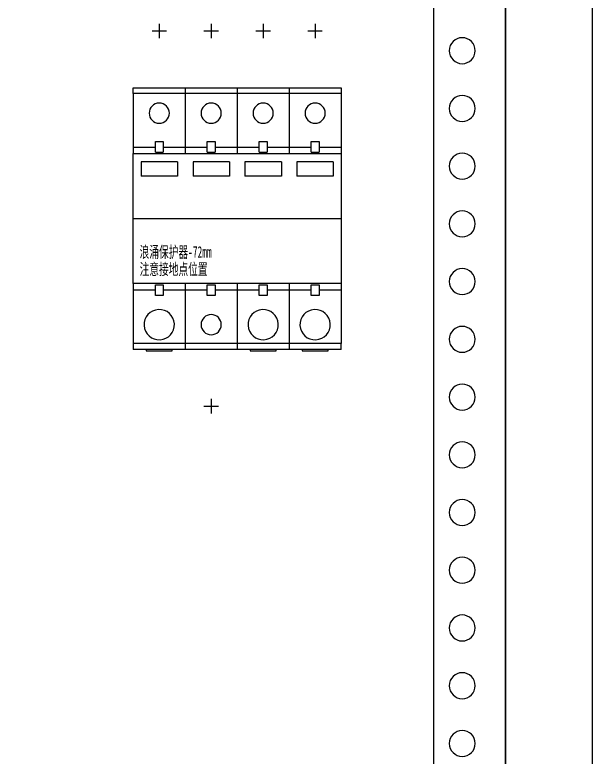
# Model space of a CAD drawing. Extents: x 1639574 to 1640374, y 397700 to 399700.
# Drawn here: x 1640173.7 to 1640373.7, y 397970.2 to 398227.4 of the extents above; entities that cross this region are included whole.
import ezdxf

# ---------------------------------------------------------------- set-up
doc = ezdxf.new("R2010")
doc.units = 0
doc.header["$MEASUREMENT"] = 0
doc.layers.add('LY-JS-BJ', color=7, linetype='Continuous')
doc.layers.add('布置图', color=20, linetype='Continuous')
doc.styles.add('LY-SJ-元器件', font='', dxfattribs={"width": 0.6, "height": 4})
doc.styles.get('LY-SJ-元器件').set_extended_font_data('SimSun')

# ---------------------------------------------------------------- blocks, each defined once
blk = doc.blocks.new('浪涌保护器 72mm-2022.1')
at = {"color": 1, "linetype": 'ByBlock'}
for p, q in [((9, 67.5), (9, 62.5)), ((27, 67.5), (27, 62.5)), ((45, 67.5), (45, 62.5)), ((63, 67.5), (63, 62.5)), ((6.5, 65), (11.5, 65)), ((24.5, 65), (29.5, 65)), ((42.5, 65), (47.5, 65)), ((60.5, 65), (65.5, 65)), ((0, 0), (72, 0)), ((27, -62.5), (27, -67.5)), ((24.5, -65), (29.5, -65))]:
    blk.add_line(p, q, dxfattribs=at)
at = {"color": 0, "linetype": 'Continuous', "lineweight": 25}
for p, q in [((0, 43.3), (0, 45.3)), ((0, 45.3), (18, 45.3)), ((18, 45.3), (18, 22.5)), ((18, 45.3), (36, 45.3)), ((36, 45.3), (54, 45.3)), ((36, 45.3), (36, 22.5)), ((54, 45.3), (72, 45.3)), ((54, 45.3), (54, 22.5)), ((72, 45.3), (72, 43.3)), ((0, 43.3), (0, 22.5)), ((18, 43.3), (0, 43.3)), ((36, 43.3), (18, 43.3)), ((54, 43.3), (36, 43.3)), ((72, 43.3), (54, 43.3)), ((72, 43.3), (72, 22.5)), ((7.65, 23), (7.65, 26.65)), ((7.65, 26.65), (10.35, 26.65)), ((10.35, 26.65), (10.35, 23)), ((25.65, 26.65), (28.35, 26.65)), ((25.65, 23), (25.65, 26.65)), ((28.35, 26.65), (28.35, 23)), ((43.65, 23), (43.65, 26.65)), ((43.65, 26.65), (46.35, 26.65)), ((46.35, 26.65), (46.35, 23)), ((61.65, 23), (61.65, 26.65)), ((61.65, 26.65), (64.35, 26.65)), ((64.35, 26.65), (64.35, 23)), ((7.65, 24.65), (0, 24.65)), ((18, 24.65), (10.35, 24.65)), ((25.65, 24.65), (18, 24.65)), ((36, 24.65), (28.35, 24.65)), ((43.65, 24.65), (36, 24.65)), ((54, 24.65), (46.35, 24.65)), ((61.65, 24.65), (54, 24.65)), ((72, 24.65), (64.35, 24.65)), ((15.3, 19.65), (2.7, 19.65)), ((2.7, 19.65), (2.7, 14.65)), ((15.3, 19.65), (15.3, 14.65)), ((33.3, 19.65), (20.7, 19.65)), ((20.7, 19.65), (20.7, 14.65)), ((33.3, 19.65), (33.3, 14.65)), ((51.3, 19.65), (38.7, 19.65)), ((38.7, 19.65), (38.7, 14.65)), ((51.3, 19.65), (51.3, 14.65)), ((69.3, 19.65), (56.7, 19.65)), ((56.7, 19.65), (56.7, 14.65)), ((69.3, 19.65), (69.3, 14.65)), ((15.3, 14.65), (2.7, 14.65)), ((33.3, 14.65), (20.7, 14.65)), ((51.3, 14.65), (38.7, 14.65)), ((69.3, 14.65), (56.7, 14.65)), ((0, -22.5), (0, -43.3)), ((7.65, -26.65), (7.65, -23)), ((10.35, -23), (10.35, -26.65)), ((18, -22.5), (18, -45.3)), ((25.65, -26.65), (25.65, -23)), ((28.35, -23), (28.35, -26.65)), ((36, -22.5), (36, -45.3)), ((43.65, -26.65), (43.65, -23)), ((46.35, -23), (46.35, -26.65)), ((54, -22.5), (54, -45.3)), ((61.65, -26.65), (61.65, -23)), ((64.35, -23), (64.35, -26.65)), ((72, -22.5), (72, -43.3)), ((0, -24.65), (7.65, -24.65)), ((10.35, -24.65), (18, -24.65)), ((18, -24.65), (25.65, -24.65)), ((28.35, -24.65), (36, -24.65)), ((36, -24.65), (43.65, -24.65)), ((46.35, -24.65), (54, -24.65)), ((54, -24.65), (61.65, -24.65)), ((64.35, -24.65), (72, -24.65)), ((10.35, -26.65), (7.65, -26.65)), ((28.35, -26.65), (25.65, -26.65)), ((46.35, -26.65), (43.65, -26.65)), ((64.35, -26.65), (61.65, -26.65)), ((0, -43.3), (0, -45.3)), ((18, -43.3), (0, -43.3)), ((36, -43.3), (18, -43.3)), ((54, -43.3), (36, -43.3)), ((72, -43.3), (54, -43.3)), ((72, -45.3), (72, -43.3)), ((18, -45.3), (0, -45.3)), ((4.5, -45.3), (4.5, -45.8)), ((4.5, -45.8), (13.5, -45.8)), ((13.5, -45.8), (13.5, -45.3)), ((36, -45.3), (18, -45.3)), ((54, -45.3), (36, -45.3)), ((40.5, -45.3), (40.5, -45.8)), ((40.5, -45.8), (49.5, -45.8)), ((49.5, -45.8), (49.5, -45.3)), ((72, -45.3), (54, -45.3)), ((58.5, -45.3), (58.5, -45.8)), ((58.5, -45.8), (67.5, -45.8)), ((67.5, -45.8), (67.5, -45.3))]:
    blk.add_line(p, q, dxfattribs=at)
at = {"color": 0}
for p, q in [((7.65, 23), (10.35, 23)), ((25.65, 23), (28.35, 23)), ((43.65, 23), (46.35, 23)), ((61.65, 23), (64.35, 23)), ((7.65, -23), (10.35, -23)), ((25.65, -23), (28.35, -23)), ((43.65, -23), (46.35, -23)), ((61.65, -23), (64.35, -23))]:
    blk.add_line(p, q, dxfattribs=at)
at = {"color": 0, "linetype": 'ByBlock'}
blk.add_lwpolyline([(0, 22.5), (72, 22.5), (72, -22.5), (0, -22.5)], close=True, dxfattribs=at)
at = {"color": 0, "linetype": 'Continuous', "lineweight": 25}
for centre, radius, start, end in [((9, 36.52), 3.5, 0, 180), ((27, 36.52), 3.5, 0, 180), ((45, 36.52), 3.5, 0, 180), ((63, 36.52), 3.5, 0, 180), ((9, 36.52), 3.5, 180, 0), ((27, 36.52), 3.5, 180, 0), ((45, 36.52), 3.5, 180, 0), ((63, 36.52), 3.5, 180, 0), ((9, -36.75), 5.25, 93.0713, 273.0713), ((9, -36.75), 5.25, 273.0713, 93.0713), ((27, -36.75), 3.5, 0, 180), ((45, -36.75), 5.25, 93.0713, 273.0713), ((45, -36.75), 5.25, 273.0713, 93.0713), ((63, -36.75), 5.25, 93.0713, 273.0713), ((63, -36.75), 5.25, 273.0713, 93.0713), ((27, -36.75), 3.5, 180, 0)]:
    blk.add_arc(centre, radius, start, end, dxfattribs=at)
at = {"color": 4, "linetype": 'ByBlock', "style": 'LY-SJ-元器件', "width": 0.6}
for s, p in [('浪涌保护器-72mm', (2.21, -13.55)), ('注意接地点位置', (2.21, -19.51))]:
    blk.add_text(s, height=4, dxfattribs=at).set_placement(p)
blk = doc.blocks.new('*U27')
at = {"layer": 'LY-JS-BJ', "color": 6}
blk.add_circle((0, 0), 4.5, dxfattribs=at)
blk = doc.blocks.new('*U28')
at = {"layer": 'LY-JS-BJ', "color": 0, "linetype": 'ByBlock', "lineweight": -2, "transparency": 16777216}
for p in [(0, -1360), (0, -1380), (0, -1400), (0, -1420), (0, -1440), (0, -1460), (0, -1480), (0, -1500), (0, -1520), (0, -1540), (0, -1560), (0, -1580), (0, -1600)]:
    blk.add_blockref('*U27', p, dxfattribs=at)

msp = doc.modelspace()

# ---------------------------------------------------------------- linework, layer by layer
at = {"layer": 'LY-JS-BJ', "color": 6, "ltscale": 50}
msp.add_lwpolyline([(1640343.69, 399644.99), (1640343.69, 397699.99)], dxfattribs=at)
at = {"layer": 'LY-JS-BJ', "color": 6, "lineweight": -3}
msp.add_lwpolyline([(1640318.69, 399584.99), (1640318.69, 397784.99), (1640343.69, 397784.99), (1640343.69, 399584.99)], close=True, dxfattribs=at)
at = {"layer": '布置图', "ltscale": 50}
msp.add_lwpolyline([(1639573.69, 399699.99), (1640373.69, 399699.99), (1640373.69, 397699.99), (1639573.69, 397699.99)], close=True, dxfattribs=at)

# ---------------------------------------------------------------- block references
at = {"color": 6}
msp.add_blockref('浪涌保护器 72mm-2022.1', (1640214.71, 398156.82), dxfattribs=at)
at = {"layer": 'LY-JS-BJ', "color": 6, "lineweight": -3, "xscale": -1}
msp.add_blockref('*U28', (1640328.69, 399574.99), dxfattribs=at)

doc.saveas('drawing.dxf')
